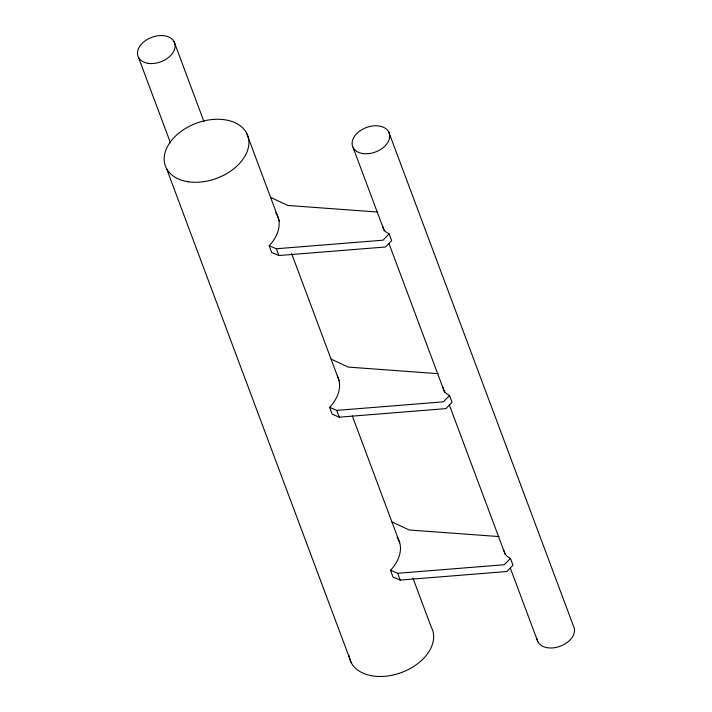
<?xml version="1.0" encoding="UTF-8"?>
<svg xmlns="http://www.w3.org/2000/svg" width="712" height="712" viewBox="0 0 712 712"><rect width="100%" height="100%" fill="white"/><g stroke="black" fill="none" stroke-linecap="round" stroke-linejoin="round"><path stroke-width="1.07" d="M382.602 225.918L383.617 229.166L385.842 231.881L389.135 233.874L391.671 240.656L385.548 246.984L278.864 255.537L271.708 252.529L269.172 245.747C277.306 237.399 283.243 223.283 275.686 212.799M443.033 387.55L444.048 390.808L446.273 393.522L449.557 395.507L452.093 402.298L445.97 408.617L339.295 417.179L332.139 414.17L329.603 407.38C337.417 399.227 342.801 386.847 337.372 375.963M503.927 550.447L504.942 553.705L507.175 556.419L510.459 558.404L512.996 565.194L506.873 571.522L400.188 580.075L393.033 577.067L390.496 570.276C398.631 561.928 404.576 547.813 397.011 537.337M389.135 233.874L383.012 240.193L276.327 248.755L269.172 245.747M449.557 395.507L443.434 401.835L336.749 410.388L329.603 407.38M510.459 558.404L504.336 564.732L397.652 573.285L390.496 570.276M377.725 212.042L287.808 205.457L270.658 197.429M438.156 373.675L348.239 367.089L331.089 359.062M499.05 536.572L409.133 529.986L391.983 521.958M388.69 131.827L573.454 626.044A19.509 13.056 -20.5 0 1 559.587 646.46A19.509 13.056 -20.5 0 1 536.919 638.682M353.17 147.722L384.347 231.106M388.957 243.442L444.582 392.232M449.245 404.719L505.262 554.541M510.317 568.069L537.934 641.939M246.494 132.877L279.549 221.316M291.608 253.57L339.179 380.813M352.289 415.888L399.743 542.82M412.969 578.197L431.258 627.103A43.886 29.379 -20.5 0 1 400.055 673.045A43.886 29.379 -20.5 0 1 349.04 655.538M276.327 248.755L278.864 255.537M336.749 410.388L339.295 417.179M397.652 573.285L400.188 580.075M174.066 41.616L204.015 121.725M138.546 57.512L170.444 142.827M166.564 168.646L351.327 662.872M188.244 181.765A43.886 29.379 -20.5 0 0 248.782 140.211A43.886 29.379 -20.5 0 0 182.566 130.332A43.886 29.379 -20.5 0 0 188.244 181.765M362.8 153.552A19.509 13.056 -20.5 0 0 389.704 135.084A19.509 13.056 -20.5 0 0 360.281 130.688A19.509 13.056 -20.5 0 0 362.8 153.552M148.176 63.341A19.509 13.056 -20.5 0 0 175.081 44.874A19.509 13.056 -20.5 0 0 145.657 40.477A19.509 13.056 -20.5 0 0 148.176 63.341"/></g></svg>
